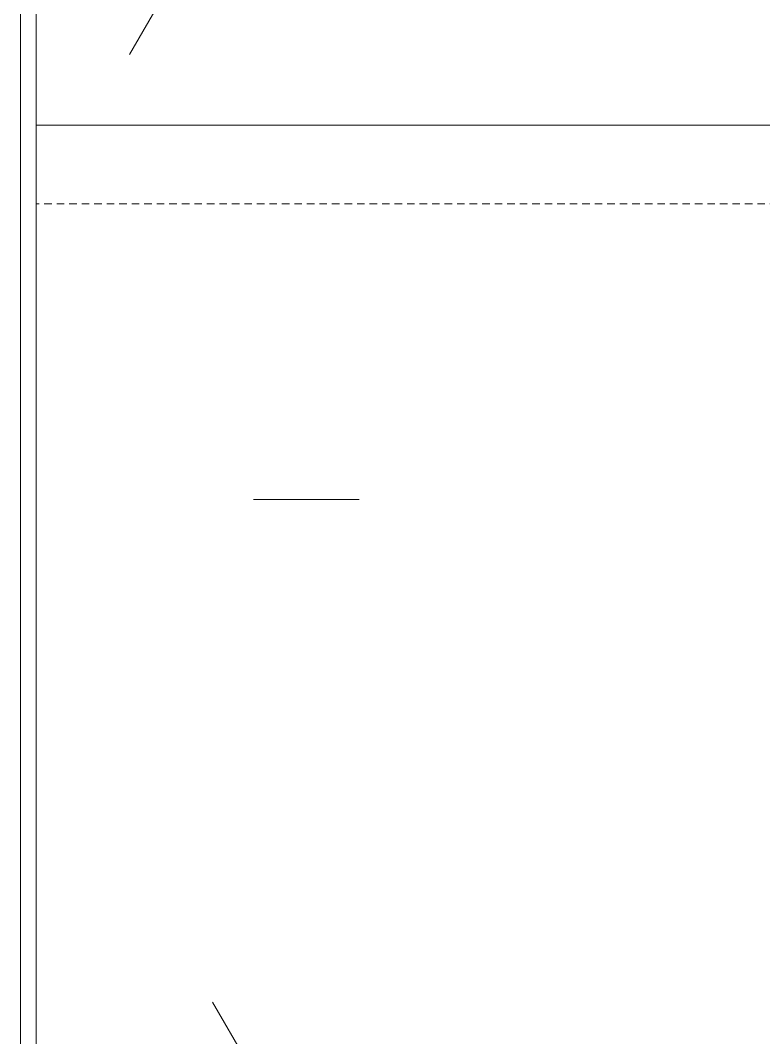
# Model space of a CAD drawing. Header units: millimetres. Extents: x -23600 to 58751, y -29611 to 36794.
# Drawn here: x 53774.6 to 54010.3, y -19880.6 to -19557.9 of the extents above; entities that cross this region are included whole.
import ezdxf

# ---------------------------------------------------------------- set-up
doc = ezdxf.new("R2010")
doc.units = ezdxf.units.MM
doc.linetypes.add('Overhead', pattern=[3.96875, 2.38125, -1.5875])
doc.layers.add('A-FLOR-HRAL', color=11, linetype='Continuous', lineweight=9)
doc.layers.add('S-STRS', color=31, linetype='Continuous', lineweight=9)
pattern_1 = [(0, (0, 0), (812.8, 203.2), [33.528, -576.072, 33.528, -576.072, -3251.2]), (0, (0, 0), (812.8, 203.2), [-1219.2, 33.528, -1185.672, 33.528, -576.072, -1422.4]), (0, (0, 0), (812.8, 203.2), [-3048, 33.528, -372.872, 33.528, -982.472]), (120, (304.8, 101.6), (-582.37636, 602.30545), [33.528, -576.072, 33.528, -576.072, -3251.2]), (120, (304.8, 101.6), (-582.37636, 602.30545), [-1219.2, 33.528, -1185.672, 33.528, -576.072, -1422.4]), (120, (304.8, 101.6), (-582.37636, 602.30545), [-3048, 33.528, -372.872, 33.528, -982.472]), (240, (406.4, 508), (-230.42364, -805.50545), [33.528, -576.072, 33.528, -576.072, -3251.2]), (240, (406.4, 508), (-230.42364, -805.50545), [-1219.2, 33.528, -1185.672, 33.528, -576.072, -1422.4]), (240, (406.4, 508), (-230.42364, -805.50545), [-3048, 33.528, -372.872, 33.528, -982.472])]

# ---------------------------------------------------------------- blocks, each defined once
blk = doc.blocks.new('栏杆扶手 - 栏杆扶手-368889-01 - Entry Level')
at = {"layer": 'A-FLOR-HRAL'}
blk.add_line((53774.58, -18391.16), (53774.58, -20759.29), dxfattribs=at)

msp = doc.modelspace()

# ---------------------------------------------------------------- hatches: boundary and pattern name
at = {"layer": 'S-STRS'}
h = msp.add_hatch(dxfattribs=at)
h.set_pattern_fill('FP_69', color=256, style=0, pattern_type=2)
h.set_pattern_definition(pattern_1)
h.paths.add_polyline_path([(54919.58, -19591.16), (54919.58, -19291.16), (53779.58, -19291.16), (53779.58, -19591.16)], flags=0)
h = msp.add_hatch(dxfattribs=at)
h.set_pattern_fill('FP_2', color=256, style=0, pattern_type=2)
h.set_pattern_definition(pattern_1)
h.paths.add_polyline_path([(54919.58, -19891.16), (54919.58, -19591.16), (53779.58, -19591.16), (53779.58, -19891.16)], flags=0)

# ---------------------------------------------------------------- linework, layer by layer
for p, q in [((53779.58, -19291.16), (53779.58, -19591.16)), ((53779.58, -19591.16), (53779.58, -19891.16)), ((54919.58, -19591.16), (53779.58, -19591.16))]:
    msp.add_line(p, q, dxfattribs=at)
at = {"layer": 'S-STRS', "linetype": 'Overhead'}
msp.add_line((54919.58, -19616.16), (53779.58, -19616.16), dxfattribs=at)

# ---------------------------------------------------------------- block references
at = {"layer": 'A-FLOR-HRAL'}
msp.add_blockref('栏杆扶手 - 栏杆扶手-368889-01 - Entry Level', (0, 0), dxfattribs=at)

doc.saveas('drawing.dxf')
